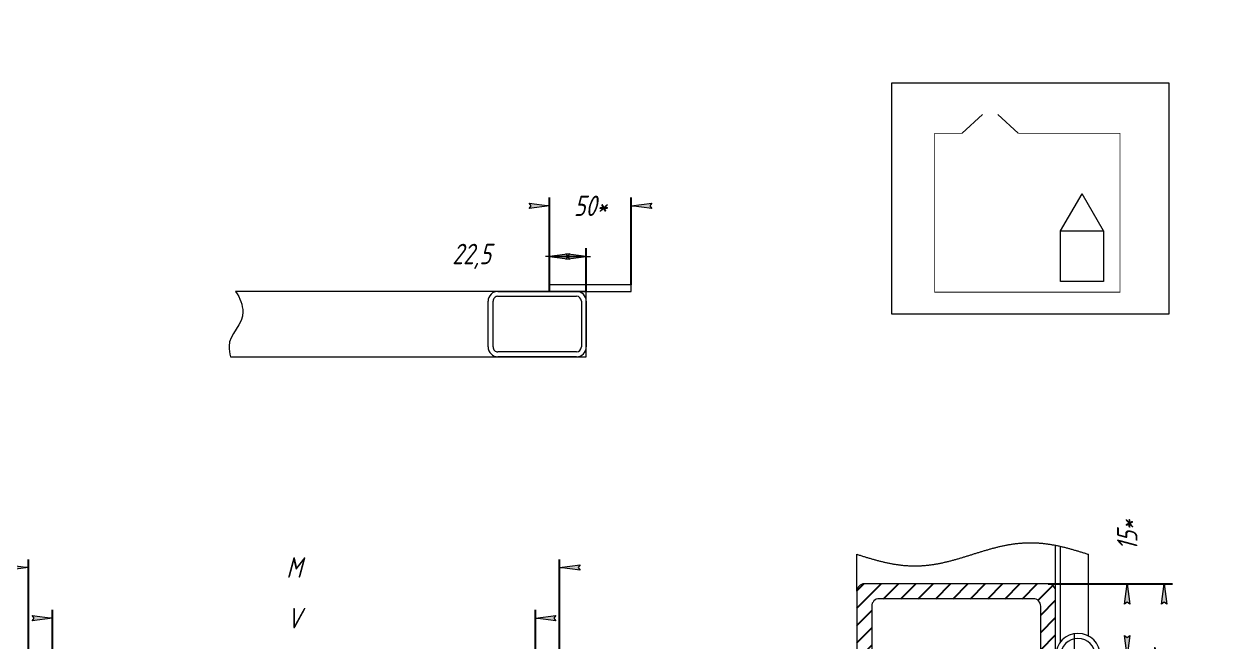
# Model space of a CAD drawing. Header units: millimetres. Extents: x 0 to 594, y 0 to 420.
# Drawn here: x 298.5 to 594, y 269 to 420 of the extents above; entities that cross this region are included whole.
import ezdxf

# ---------------------------------------------------------------- set-up
doc = ezdxf.new("R2010")
doc.units = ezdxf.units.MM
doc.linetypes.add('K5LT_AXLED', pattern=[13.729008674621582, 9.229008674621582, -1.5, 1.5, -1.5])
doc.linetypes.add('K5LT_THIN', pattern=[0])
for name, color, linetype, true_color in [('C', 4, 'Continuous', 0x00ffff), ('CONTOUR', 1, 'Continuous', 0xff0000), ('DIM', 6, 'Continuous', 0xff00ff), ('FOR', 7, 'Continuous', 0xffffff), ('OSI', 2, 'Continuous', 0xffff00), ('R', 1, 'Continuous', 0xff0000), ('WELDING', 7, 'Continuous', 0xffffff)]:
    doc.layers.add(name, color=color, linetype=linetype, true_color=true_color)
doc.layers.add('Системный слой', color=7, linetype='Continuous')
doc.styles.add('KDIMTEXTSTYLE', font='GOST_AU.SHX', dxfattribs={"width": 0.96, "oblique": 15, "height": 5})
doc.dimstyles.new('KDIMSTYLE (0.10)', dxfattribs={"dimtxt": 5, "dimasz": 1, "dimexe": 2, "dimexo": 0, "dimgap": 1, "dimtad": 1, "dimlfac": 10, "dimtxsty": 'KDIMTEXTSTYLE', "dimsah": 1, "dimcen": 0, "dimdle": 1, "dimadec": 0, "dimazin": 0, "dimtfac": 0.667, "dimtmove": 0, "dimatfit": 3, "dimfxl": 1, "dimtvp": 1, "dimtolj": 1, "dimtzin": 0, "dimarcsym": 0})

# ---------------------------------------------------------------- blocks, each defined once
blk = doc.blocks.new('U1')
at = {"layer": 'C', "color": 7, "linetype": 'K5LT_THIN', "lineweight": 18}
for p, q in [((510.5856152704936, 405.6637713159173), (578.3276845585149, 405.6637713159173)), ((510.5856152704936, 349.0987725796833), (510.5856152704936, 405.6637713159173)), ((578.3276845585149, 405.6637713159173), (578.3276845585149, 349.0987725796833)), ((578.3276845585149, 349.0987725796833), (510.5856152704936, 349.0987725796833))]:
    blk.add_line(p, q, dxfattribs=at)
blk = doc.blocks.new('U2')
at = {"layer": 'C', "color": 7, "linetype": 'K5LT_THIN', "lineweight": 18}
for p, q in [((551.8867907225601, 369.4503056746835), (562.3614929886453, 369.4503056746835)), ((551.8867907225601, 357.0703875796834), (551.8867907225601, 369.4503056746835)), ((562.3614929886453, 369.4503056746835), (562.3614929886453, 357.0703875796834)), ((562.3614929886453, 357.0703875796834), (551.8867907225601, 357.0703875796834))]:
    blk.add_line(p, q, dxfattribs=at)
blk = doc.blocks.new('U3')
at = {"layer": 'C', "color": 7, "linetype": 'K5LT_THIN', "lineweight": 18}
for p, q in [((538.4608718798327, 292.5861193651199), (538.6608718798327, 292.6247346556822)), ((538.6608718798327, 292.6247346556822), (538.8608718798328, 292.6622404833805)), ((538.8608718798328, 292.6622404833805), (539.0608718798327, 292.6986183735626)), ((539.0608718798327, 292.6986183735626), (539.2608718798326, 292.7338504071772)), ((539.2608718798326, 292.7338504071772), (539.4608718798327, 292.7679192295999)), ((539.4608718798327, 292.7679192295999), (539.6608718798327, 292.8008080591816)), ((539.6608718798327, 292.8008080591816), (539.8608718798328, 292.8325006955153)), ((539.8608718798328, 292.8325006955153), (540.0608718798327, 292.8629815274157)), ((540.0608718798327, 292.8629815274157), (540.2608718798326, 292.8922355406092)), ((540.2608718798326, 292.8922355406092), (540.4608718798327, 292.9202483251298)), ((540.4608718798327, 292.9202483251298), (540.6608718798327, 292.9470060824165)), ((540.6608718798327, 292.9470060824165), (540.8608718798328, 292.972495632111)), ((540.8608718798328, 292.972495632111), (541.0608718798327, 292.9967044185498)), ((541.0608718798327, 292.9967044185498), (541.2608718798326, 293.0196205169484)), ((541.2608718798326, 293.0196205169484), (541.4608718798327, 293.0412326392762)), ((541.4608718798327, 293.0412326392762), (541.6608718798327, 293.0615301398159)), ((541.6608718798327, 293.0615301398159), (541.8608718798328, 293.0805030204078)), ((541.8608718798328, 293.0805030204078), (542.0608718798326, 293.0981419353745)), ((542.0608718798326, 293.0981419353745), (542.2608718798326, 293.1144381961246)), ((542.2608718798326, 293.1144381961246), (542.4608718798327, 293.1293837754324)), ((542.4608718798327, 293.1293837754324), (542.6608718798325, 293.1429713113918)), ((542.6608718798325, 293.1429713113918), (542.8608718798325, 293.1551941110433)), ((542.8608718798325, 293.1551941110433), (543.0608718798326, 293.1660461536699)), ((543.0608718798326, 293.1660461536699), (543.2608718798326, 293.1755220937634)), ((543.2608718798326, 293.1755220937634), (543.4608718798327, 293.1836172636575)), ((543.4608718798327, 293.1836172636575), (543.6608718798325, 293.1903276758264)), ((543.6608718798325, 293.1903276758264), (543.8608718798325, 293.1956500248498)), ((543.8608718798325, 293.1956500248498), (544.0608718798326, 293.1995816890407)), ((544.0608718798326, 293.1995816890407), (544.2608718798326, 293.2021207317365)), ((544.2608718798326, 293.2021207317365), (544.4608718798327, 293.2032659022535)), ((544.4608718798327, 293.2032659022535), (544.6608718798325, 293.2030166365026)), ((544.6608718798325, 293.2030166365026), (544.8608718798325, 293.2013730572674)), ((544.8608718798325, 293.2013730572674), (545.0608718798326, 293.1983359741436)), ((545.0608718798326, 293.1983359741436), (545.2608718798326, 293.19390688314)), ((545.2608718798326, 293.19390688314), (545.4608718798327, 293.1880879659419)), ((545.4608718798327, 293.1880879659419), (545.6608718798325, 293.1808820888365)), ((545.6608718798325, 293.1808820888365), (545.8608718798325, 293.1722928013007)), ((545.8608718798325, 293.1722928013007), (546.0608718798326, 293.162324334253)), ((546.0608718798326, 293.162324334253), (546.2608718798326, 293.1509815979691)), ((546.2608718798326, 293.1509815979691), (546.4608718798327, 293.1382701796636)), ((546.4608718798327, 293.1382701796636), (546.6608718798325, 293.1241963407374)), ((546.6608718798325, 293.1241963407374), (546.8608718798325, 293.1087670136939)), ((546.8608718798325, 293.1087670136939), (547.0608718798326, 293.0919897987238)), ((547.0608718798326, 293.0919897987238), (547.2608718798326, 293.0738729599617)), ((547.2608718798326, 293.0738729599617), (547.4608718798327, 293.0544254214151)), ((547.4608718798327, 293.0544254214151), (547.6608718798325, 293.0336567625689)), ((547.6608718798325, 293.0336567625689), (547.8608718798325, 293.0115772136661)), ((547.8608718798325, 293.0115772136661), (548.0608718798326, 292.9881976506695)), ((548.0608718798326, 292.9881976506695), (548.2608718798326, 292.9635295899037)), ((548.2608718798326, 292.9635295899037), (548.4608718798327, 292.9375851823826)), ((548.4608718798327, 292.9375851823826), (548.6608718798325, 292.9103772078242)), ((548.6608718798325, 292.9103772078242), (548.8608718798325, 292.8819190683551)), ((548.8608718798325, 292.8819190683551), (549.0608718798326, 292.8522247819095)), ((549.0608718798326, 292.8522247819095), (549.2608718798326, 292.8213089753237)), ((549.2608718798326, 292.8213089753237), (549.4608718798327, 292.7891868771315)), ((549.4608718798327, 292.7891868771315), (549.6608718798325, 292.7558743100628)), ((549.6608718798325, 292.7558743100628), (549.8608718798325, 292.7213876832497)), ((549.8608718798325, 292.7213876832497), (550.0608718798326, 292.6857439841435)), ((550.0608718798326, 292.6857439841435), (550.2608718798324, 292.6489607701473)), ((550.2608718798324, 292.6489607701473), (550.4608718798324, 292.6110561599673)), ((550.4608718798324, 292.6110561599673), (550.6608718798325, 292.5720488246879)), ((502.0608718798326, 290.3723878558333), (502.2608718798326, 290.3095611611406)), ((502.2608718798326, 290.3095611611406), (502.4608718798326, 290.2467654136736)), ((502.4608718798326, 290.2467654136736), (502.6608718798326, 290.1840315454139)), ((502.6608718798326, 290.1840315454139), (502.8608718798326, 290.1213904578625)), ((502.8608718798326, 290.1213904578625), (503.0608718798326, 290.0588730068186)), ((503.0608718798326, 290.0588730068186), (503.2608718798326, 289.9965099871804)), ((503.2608718798326, 289.9965099871804), (503.4608718798326, 289.9343321177761)), ((503.4608718798326, 289.9343321177761), (503.6608718798326, 289.8723700262324)), ((503.6608718798326, 289.8723700262324), (503.8608718798326, 289.810654233888)), ((503.8608718798326, 289.810654233888), (504.0608718798326, 289.7492151407594)), ((504.0608718798326, 289.7492151407594), (504.2608718798326, 289.6880830105662)), ((504.2608718798326, 289.6880830105662), (504.4608718798326, 289.6272879558241)), ((527.8608718798325, 289.5941562225383), (528.0608718798326, 289.6547540309963)), ((528.0608718798326, 289.6547540309963), (528.2608718798326, 289.715705332122)), ((528.2608718798326, 289.715705332122), (528.4608718798327, 289.7769801024725)), ((528.4608718798327, 289.7769801024725), (528.6608718798326, 289.8385481592705)), ((528.6608718798326, 289.8385481592705), (528.8608718798325, 289.9003791752713)), ((528.8608718798325, 289.9003791752713), (529.0608718798326, 289.9624426937013)), ((529.0608718798326, 289.9624426937013), (529.2608718798326, 290.0247081432611)), ((529.2608718798326, 290.0247081432611), (529.4608718798327, 290.0871448531835)), ((529.4608718798327, 290.0871448531835), (529.6608718798326, 290.1497220683419)), ((529.6608718798326, 290.1497220683419), (529.8608718798325, 290.2124089643996)), ((529.8608718798325, 290.2124089643996), (530.0608718798326, 290.2751746629928)), ((530.0608718798326, 290.2751746629928), (530.2608718798326, 290.3379882469417)), ((530.2608718798326, 290.3379882469417), (530.4608718798327, 290.4008187754786)), ((530.4608718798327, 290.4008187754786), (530.6608718798327, 290.4636352994895)), ((530.6608718798327, 290.4636352994895), (530.8608718798325, 290.5264068767584)), ((530.8608718798325, 290.5264068767584), (531.0608718798326, 290.5891025872097)), ((531.0608718798326, 290.5891025872097), (531.2608718798326, 290.6516915481378)), ((531.2608718798326, 290.6516915481378), (531.4608718798327, 290.7141429294204)), ((531.4608718798327, 290.7141429294204), (531.6608718798327, 290.776425968704)), ((531.6608718798327, 290.776425968704), (531.8608718798328, 290.8385099865572)), ((531.8608718798328, 290.8385099865572), (532.0608718798327, 290.9003644015826)), ((532.0608718798327, 290.9003644015826), (532.2608718798326, 290.9619587454811)), ((532.2608718798326, 290.9619587454811), (532.4608718798327, 291.0232626780593)), ((532.4608718798327, 291.0232626780593), (532.6608718798327, 291.084246002175)), ((532.6608718798327, 291.084246002175), (532.8608718798328, 291.1448786786116)), ((532.8608718798328, 291.1448786786116), (533.0608718798327, 291.2051308408747)), ((533.0608718798327, 291.2051308408747), (533.2608718798326, 291.2649728099042)), ((533.2608718798326, 291.2649728099042), (533.4608718798327, 291.3243751086929)), ((533.4608718798327, 291.3243751086929), (533.6608718798327, 291.3833084768071)), ((533.6608718798327, 291.3833084768071), (533.8608718798328, 291.4417438847992)), ((533.8608718798328, 291.4417438847992), (534.0608718798327, 291.499652548507)), ((534.0608718798327, 291.499652548507), (534.2608718798326, 291.5570059432329)), ((534.2608718798326, 291.5570059432329), (534.4608718798327, 291.6137758177939)), ((534.4608718798327, 291.6137758177939), (534.6608718798327, 291.6699342084377)), ((534.6608718798327, 291.6699342084377), (534.8608718798328, 291.7254534526176)), ((534.8608718798328, 291.7254534526176), (535.0608718798327, 291.780306202618)), ((535.0608718798327, 291.780306202618), (535.2608718798326, 291.8344654390255)), ((535.2608718798326, 291.8344654390255), (535.4608718798327, 291.8879044840382)), ((535.4608718798327, 291.8879044840382), (535.6608718798327, 291.940597014607)), ((535.6608718798327, 291.940597014607), (535.8608718798328, 291.9925170754012)), ((535.8608718798328, 291.9925170754012), (536.0608718798327, 292.0436390915938)), ((536.0608718798327, 292.0436390915938), (536.2608718798326, 292.0939378814596)), ((536.2608718798326, 292.0939378814596), (536.4608718798327, 292.1433886687789)), ((536.4608718798327, 292.1433886687789), (536.6608718798327, 292.1919670950413)), ((536.6608718798327, 292.1919670950413), (536.8608718798328, 292.2396492314454)), ((536.8608718798328, 292.2396492314454), (537.0608718798327, 292.2864115906846)), ((537.0608718798327, 292.2864115906846), (537.2608718798326, 292.332231138517)), ((537.2608718798326, 292.332231138517), (537.4608718798327, 292.3770853051114)), ((537.4608718798327, 292.3770853051114), (537.6608718798327, 292.4209519961653)), ((537.6608718798327, 292.4209519961653), (537.8608718798328, 292.4638096037874)), ((537.8608718798328, 292.4638096037874), (538.0608718798327, 292.5056370171414)), ((538.0608718798327, 292.5056370171414), (538.2608718798326, 292.5464136328454)), ((538.2608718798326, 292.5464136328454), (538.4608718798327, 292.5861193651199)), ((550.6608718798325, 292.5720488246879), (550.8608718798325, 292.531957978575)), ((550.8608718798325, 292.531957978575), (551.0608718798326, 292.4908033696107)), ((551.0608718798326, 292.4908033696107), (551.2608718798324, 292.4486052697669)), ((551.2608718798324, 292.4486052697669), (551.4608718798324, 292.4053844650186)), ((551.4608718798324, 292.4053844650186), (551.6608718798325, 292.3611622451059)), ((551.6608718798325, 292.3611622451059), (551.8608718798325, 292.3159603930467)), ((551.8608718798325, 292.3159603930467), (552.0608718798326, 292.2698011744071)), ((552.0608718798326, 292.2698011744071), (552.2608718798324, 292.2227073263334)), ((552.2608718798324, 292.2227073263334), (552.4608718798324, 292.1747020463525)), ((552.4608718798324, 292.1747020463525), (552.6608718798325, 292.1258089809452)), ((552.6608718798325, 292.1258089809452), (552.8608718798325, 292.0760522138986)), ((552.8608718798325, 292.0760522138986), (553.0608718798326, 292.0254562544423)), ((553.0608718798326, 292.0254562544423), (553.2608718798324, 291.9740460251763)), ((553.2608718798324, 291.9740460251763), (553.4608718798324, 291.9218468497942)), ((553.4608718798324, 291.9218468497942), (553.6608718798325, 291.8688844406092)), ((553.6608718798325, 291.8688844406092), (553.8608718798325, 291.815184885889)), ((553.8608718798325, 291.815184885889), (554.0608718798326, 291.7607746370051)), ((554.0608718798326, 291.7607746370051), (554.2608718798324, 291.7056804954032)), ((554.2608718798324, 291.7056804954032), (554.4608718798324, 291.6499295994014)), ((554.4608718798324, 291.6499295994014), (554.6608718798325, 291.5935494108228)), ((554.6608718798325, 291.5935494108228), (554.8608718798325, 291.5365677014674)), ((554.8608718798325, 291.5365677014674), (555.0608718798326, 291.4790125394333)), ((555.0608718798326, 291.4790125394333), (555.2608718798324, 291.42091227529)), ((555.2608718798324, 291.42091227529), (555.4608718798324, 291.3622955281143)), ((555.4608718798324, 291.3622955281143), (555.6608718798325, 291.3031911713921)), ((555.6608718798325, 291.3031911713921), (555.8608718798325, 291.2436283187968)), ((555.8608718798325, 291.2436283187968), (556.0608718798326, 291.1836363098481)), ((556.0608718798326, 291.1836363098481), (556.2608718798324, 291.1232446954596)), ((556.2608718798324, 291.1232446954596), (556.4608718798324, 291.0624832233832)), ((556.4608718798324, 291.0624832233832), (556.6608718798325, 291.0013818235554)), ((556.6608718798325, 291.0013818235554), (556.8608718798323, 290.9399705933546)), ((556.8608718798323, 290.9399705933546), (557.0608718798323, 290.8782797827759)), ((557.0608718798323, 290.8782797827759), (557.2608718798324, 290.8163397795301)), ((557.2608718798324, 290.8163397795301), (557.4608718798324, 290.7541810940757)), ((557.4608718798324, 290.7541810940757), (557.6608718798325, 290.6918343445897)), ((557.6608718798325, 290.6918343445897), (557.8608718798323, 290.6293302418861)), ((557.8608718798323, 290.6293302418861), (558.0608718798323, 290.5666995742877)), ((558.0608718798323, 290.5666995742877), (558.2608718798324, 290.503973192461)), ((558.2608718798324, 290.503973192461), (558.4608718798324, 290.4411819942196)), ((558.4608718798324, 290.4411819942196), (558.6608718798325, 290.3783569093041)), ((558.6608718798325, 290.3783569093041), (558.67987198122, 290.3723878558333)), ((504.4608718798326, 289.6272879558241), (504.6608718798326, 289.5668599230118)), ((504.6608718798326, 289.5668599230118), (504.8608718798326, 289.5068286778202)), ((504.8608718798326, 289.5068286778202), (505.0608718798326, 289.4472237904899)), ((505.0608718798326, 289.4472237904899), (505.2608718798326, 289.3880746212462)), ((505.2608718798326, 289.3880746212462), (505.4608718798326, 289.3294103058361)), ((505.4608718798326, 289.3294103058361), (505.6608718798326, 289.2712597411769)), ((505.6608718798326, 289.2712597411769), (505.8608718798326, 289.2136515711223)), ((505.8608718798326, 289.2136515711223), (506.0608718798326, 289.1566141723528)), ((506.0608718798326, 289.1566141723528), (506.2608718798326, 289.1001756403977)), ((506.2608718798326, 289.1001756403977), (506.4608718798326, 289.0443637757961)), ((506.4608718798326, 289.0443637757961), (506.6608718798326, 288.9892060704029)), ((506.6608718798326, 288.9892060704029), (506.8608718798326, 288.9347296938466)), ((506.8608718798326, 288.9347296938466), (507.0608718798326, 288.8809614801461)), ((507.0608718798326, 288.8809614801461), (507.2608718798326, 288.8279279144929)), ((507.2608718798326, 288.8279279144929), (507.4608718798326, 288.775655120205)), ((507.4608718798326, 288.775655120205), (507.6608718798326, 288.7241688458591)), ((507.6608718798326, 288.7241688458591), (507.8608718798326, 288.673494452607)), ((507.8608718798326, 288.673494452607), (508.0608718798326, 288.6236569016837)), ((508.0608718798326, 288.6236569016837), (508.2608718798326, 288.5746807421114)), ((508.2608718798326, 288.5746807421114), (508.4608718798326, 288.5265900986077)), ((508.4608718798326, 288.5265900986077), (508.6608718798326, 288.4794086597018)), ((508.6608718798326, 288.4794086597018), (508.8608718798326, 288.4331596660664)), ((508.8608718798326, 288.4331596660664), (509.0608718798326, 288.3878658990692)), ((509.0608718798326, 288.3878658990692), (509.2608718798326, 288.3435496695516)), ((509.2608718798326, 288.3435496695516), (509.4608718798326, 288.3002328068391)), ((509.4608718798326, 288.3002328068391), (509.6608718798326, 288.2579366479878)), ((509.6608718798326, 288.2579366479878), (509.8608718798326, 288.2166820272752)), ((509.8608718798326, 288.2166820272752), (510.0608718798326, 288.1764892659364)), ((510.0608718798326, 288.1764892659364), (510.2608718798326, 288.1373781621555)), ((510.2608718798326, 288.1373781621555), (510.4608718798326, 288.0993679813126)), ((510.4608718798326, 288.0993679813126), (510.6608718798326, 288.0624774464942)), ((510.6608718798326, 288.0624774464942), (510.8608718798326, 288.0267247292707)), ((510.8608718798326, 288.0267247292707), (511.0608718798326, 287.9921274407454)), ((511.0608718798326, 287.9921274407454), (511.2608718798326, 287.9587026228795)), ((511.2608718798326, 287.9587026228795), (511.4608718798326, 287.9264667400975)), ((511.4608718798326, 287.9264667400975), (511.6608718798326, 287.8954356711777)), ((511.6608718798326, 287.8954356711777), (511.8608718798326, 287.8656247014297)), ((511.8608718798326, 287.8656247014297), (512.0608718798326, 287.8370485151658)), ((512.0608718798326, 287.8370485151658), (512.2608718798326, 287.8097211884678)), ((512.2608718798326, 287.8097211884678), (512.4608718798327, 287.783656182253)), ((512.4608718798327, 287.783656182253), (512.6608718798326, 287.7588663356437)), ((512.6608718798326, 287.7588663356437), (512.8608718798325, 287.7353638596436)), ((512.8608718798325, 287.7353638596436), (513.0608718798326, 287.7131603311216)), ((513.0608718798326, 287.7131603311216), (513.2608718798326, 287.6922666871104)), ((513.2608718798326, 287.6922666871104), (513.4608718798327, 287.6726932194185)), ((513.4608718798327, 287.6726932194185), (513.6608718798326, 287.6544495695611)), ((513.6608718798326, 287.6544495695611), (513.8608718798325, 287.6375447240103)), ((513.8608718798325, 287.6375447240103), (514.0608718798326, 287.621987009769)), ((514.0608718798326, 287.621987009769), (514.2608718798326, 287.6077840902693)), ((514.2608718798326, 287.6077840902693), (514.4608718798327, 287.5949429615968)), ((514.4608718798327, 287.5949429615968), (514.6608718798326, 287.5834699490455)), ((514.6608718798326, 287.5834699490455), (514.8608718798325, 287.5733707040016)), ((514.8608718798325, 287.5733707040016), (515.0608718798326, 287.5646502011595)), ((515.0608718798326, 287.5646502011595), (515.2608718798326, 287.5573127360718)), ((515.2608718798326, 287.5573127360718), (515.4608718798327, 287.5513619230331)), ((515.4608718798327, 287.5513619230331), (515.6608718798326, 287.5468006932999)), ((515.6608718798326, 287.5468006932999), (515.8608718798325, 287.5436312936467)), ((515.8608718798325, 287.5436312936467), (516.0608718798326, 287.5418552852587)), ((516.0608718798326, 287.5418552852587), (516.2608718798326, 287.541473542964)), ((516.2608718798326, 287.541473542964), (516.4608718798327, 287.5424862548011)), ((516.4608718798327, 287.5424862548011), (516.6608718798326, 287.5448929219278)), ((516.6608718798326, 287.5448929219278), (516.8608718798325, 287.548692358866)), ((516.8608718798325, 287.548692358866), (517.0608718798326, 287.5538826940859)), ((517.0608718798326, 287.5538826940859), (517.2608718798326, 287.5604613709278)), ((517.2608718798326, 287.5604613709278), (517.4608718798327, 287.5684251488615)), ((517.4608718798327, 287.5684251488615), (517.6608718798326, 287.5777701050828)), ((517.6608718798326, 287.5777701050828), (517.8608718798325, 287.5884916364453)), ((517.8608718798325, 287.5884916364453), (518.0608718798326, 287.600584461728)), ((518.0608718798326, 287.600584461728), (518.2608718798326, 287.6140426242372)), ((518.2608718798326, 287.6140426242372), (518.4608718798327, 287.6288594947398)), ((518.4608718798327, 287.6288594947398), (518.6608718798326, 287.6450277747295)), ((518.6608718798326, 287.6450277747295), (518.8608718798325, 287.6625395000214)), ((518.8608718798325, 287.6625395000214), (519.0608718798326, 287.6813860446752)), ((519.0608718798326, 287.6813860446752), (519.2608718798326, 287.7015581252443)), ((519.2608718798326, 287.7015581252443), (519.4608718798327, 287.7230458053484)), ((519.4608718798327, 287.7230458053484), (519.6608718798326, 287.7458385005683)), ((519.6608718798326, 287.7458385005683), (519.8608718798325, 287.7699249836589)), ((519.8608718798325, 287.7699249836589), (520.0608718798326, 287.7952933900805)), ((520.0608718798326, 287.7952933900805), (520.2608718798326, 287.8219312238422)), ((520.2608718798326, 287.8219312238422), (520.4608718798327, 287.8498253636576)), ((520.4608718798327, 287.8498253636576), (520.6608718798326, 287.8789620694083)), ((520.6608718798326, 287.8789620694083), (520.8608718798325, 287.9093269889112)), ((520.8608718798325, 287.9093269889112), (521.0608718798326, 287.9409051649891)), ((521.0608718798326, 287.9409051649891), (521.2608718798326, 287.9736810428378)), ((521.2608718798326, 287.9736810428378), (521.4608718798327, 288.0076384776877)), ((521.4608718798327, 288.0076384776877), (521.6608718798326, 288.0427607427577)), ((521.6608718798326, 288.0427607427577), (521.8608718798325, 288.0790305374929)), ((521.8608718798325, 288.0790305374929), (522.0608718798326, 288.1164299960877)), ((522.0608718798326, 288.1164299960877), (522.2608718798326, 288.1549406962855)), ((522.2608718798326, 288.1549406962855), (522.4608718798327, 288.1945436684535)), ((522.4608718798327, 288.1945436684535), (522.6608718798326, 288.2352194049269)), ((522.6608718798326, 288.2352194049269), (522.8608718798325, 288.2769478696172)), ((522.8608718798325, 288.2769478696172), (523.0608718798326, 288.3197085078826)), ((523.0608718798326, 288.3197085078826), (523.2608718798326, 288.3634802566523)), ((523.2608718798326, 288.3634802566523), (523.4608718798327, 288.4082415548018)), ((523.4608718798327, 288.4082415548018), (523.6608718798326, 288.4539703537735)), ((523.6608718798326, 288.4539703537735), (523.8608718798325, 288.5006441284375)), ((523.8608718798325, 288.5006441284375), (524.0608718798326, 288.548239888187)), ((524.0608718798326, 288.548239888187), (524.2608718798326, 288.596734188263)), ((524.2608718798326, 288.596734188263), (524.4608718798327, 288.6461031413027)), ((524.4608718798327, 288.6461031413027), (524.6608718798326, 288.696322429106)), ((524.6608718798326, 288.696322429106), (524.8608718798325, 288.7473673146143)), ((524.8608718798325, 288.7473673146143), (525.0608718798326, 288.7992126540955)), ((525.0608718798326, 288.7992126540955), (525.2608718798326, 288.8518329095288)), ((525.2608718798326, 288.8518329095288), (525.4608718798327, 288.9052021611851)), ((525.4608718798327, 288.9052021611851), (525.6608718798326, 288.9592941203939)), ((525.6608718798326, 288.9592941203939), (525.8608718798325, 289.0140821424928)), ((525.8608718798325, 289.0140821424928), (526.0608718798326, 289.0695392399522)), ((526.0608718798326, 289.0695392399522), (526.2608718798326, 289.1256380956689)), ((526.2608718798326, 289.1256380956689), (526.4608718798327, 289.1823510764218)), ((526.4608718798327, 289.1823510764218), (526.6608718798326, 289.2396502464833)), ((526.6608718798326, 289.2396502464833), (526.8608718798325, 289.2975073813807)), ((526.8608718798325, 289.2975073813807), (527.0608718798326, 289.3558939817982)), ((527.0608718798326, 289.3558939817982), (527.2608718798326, 289.4147812876155)), ((527.2608718798326, 289.4147812876155), (527.4608718798327, 289.4741402920744)), ((527.4608718798327, 289.4741402920744), (527.6608718798326, 289.533941756067)), ((527.6608718798326, 289.533941756067), (527.8608718798325, 289.5941562225383))]:
    blk.add_line(p, q, dxfattribs=at)
blk = doc.blocks.new('U9')
at = {"layer": 'OSI', "color": 30, "linetype": 'K5LT_AXLED', "lineweight": 18, "true_color": 0xff8000}
for q in [(555.2778719305263, 270.9516636732849), (549.8758718798324, 265.5496636225912), (555.2778719305263, 260.1476635718974), (560.67987198122, 265.5496636225912)]:
    blk.add_line((555.2778719305263, 265.5496636225912), q, dxfattribs=at)
blk = doc.blocks.new('U19')
at = {"layer": 'FOR'}
h = blk.add_hatch(dxfattribs=at)
h.set_pattern_fill('Металл', angle=45, style=0, pattern_type=0)
h.set_pattern_definition([(45, (0, 0), (-2.121320343559642, 2.121320343559643), [])])
h.paths.add_polyline_path([(503.8833718798317, 210.2534742580856), (548.838371879832, 210.2534742580855), (549.3709787146665, 210.3330353006095), (549.8570837607112, 210.564771970582), (550.2542452904054, 210.9284513889314), (550.5277872155702, 211.3923207834565), (550.6538266492485, 211.9158798165732), (550.6608718798311, 212.0759742580855), (550.660871879832, 281.3309742580856), (550.5813108373079, 281.8635810929201), (550.3495741673355, 282.3496861389647), (549.9858947489861, 282.7468476686589), (549.522025354461, 283.0203895938238), (548.9984663213443, 283.146429027502), (548.838371879832, 283.1534742580856), (503.8833718798317, 283.1534742580856), (503.3507650449971, 283.0739132155616), (502.8646599989526, 282.842176545589), (502.4674984692584, 282.4784971272396), (502.1939565440934, 282.0146277327145), (502.0679171104152, 281.4910686995978), (502.0608718798312, 281.3309742580856), (502.0608718798317, 212.0759742580855), (502.1404329223557, 211.5433674232509), (502.3721695923283, 211.0572623772063), (502.7358490106777, 210.6601008475121), (503.1997184052028, 210.3865589223471), (503.7232774383195, 210.260519488669)])
h.paths.add_polyline_path([(545.1933718798309, 213.8984742580855), (507.5283718798314, 213.8984742580855), (506.9957650449969, 213.9780353006095), (506.5096599989523, 214.2097719705821), (506.1124984692581, 214.5734513889315), (505.8389565440931, 215.0373207834566), (505.7129171104149, 215.5608798165733), (505.7058718798309, 215.7209742580855), (505.7058718798314, 277.6859742580855), (505.7854329223555, 278.2185810929201), (506.017169592328, 278.7046861389646), (506.3808490106774, 279.1018476686588), (506.8447184052025, 279.3753895938238), (507.3682774383192, 279.5014290275019), (507.5283718798314, 279.5084742580855), (545.1933718798309, 279.5084742580855), (545.7259787146654, 279.4289132155615), (546.2120837607099, 279.1971765455889), (546.609245290404, 278.8334971272395), (546.8827872155691, 278.3696277327144), (547.0088266492473, 277.8460686995977), (547.0158718798314, 277.6859742580855), (547.0158718798309, 215.7209742580855), (546.9363108373068, 215.188367423251), (546.7045741673342, 214.7022623772064), (546.3408947489847, 214.3051008475122), (545.8770253544599, 214.0315589223472), (545.3534663213431, 213.9055194886691)])
at = {"layer": 'R', "color": 7, "linetype": 'K5LT_THIN', "lineweight": 18}
for p, q in [((502.0608718798312, 281.3309742580856), (502.0608718798312, 212.0759742580855)), ((548.838371879832, 283.1534742580856), (503.8833718798317, 283.1534742580856)), ((550.6608718798311, 212.0759742580855), (550.6608718798311, 281.3309742580856)), ((545.1933718798309, 279.5084742580855), (507.5283718798314, 279.5084742580855)), ((505.7058718798309, 277.6859742580855), (505.7058718798309, 215.7209742580855)), ((547.0158718798314, 215.7209742580855), (547.0158718798314, 277.6859742580855)), ((507.5283718798314, 213.8984742580855), (545.1933718798309, 213.8984742580855)), ((503.8833718798317, 210.2534742580856), (548.838371879832, 210.2534742580856))]:
    blk.add_line(p, q, dxfattribs=at)
for centre, start, end in [((503.8833718798317, 281.3309742580856), 90, 180), ((548.838371879832, 281.3309742580856), 0, 90), ((507.5283718798314, 277.6859742580855), 90, 180), ((545.1933718798309, 277.6859742580855), 0, 90), ((507.5283718798314, 215.7209742580855), 180, 270), ((545.1933718798309, 215.7209742580855), 270, 0), ((503.8833718798317, 212.0759742580855), 180, 270), ((548.838371879832, 212.0759742580855), 270, 0)]:
    blk.add_arc(centre, 1.8225, start, end, dxfattribs=at)
blk = doc.blocks.new('U20')
at = {"layer": 'R', "color": 7, "linetype": 'K5LT_THIN', "lineweight": 18}
for p, q in [((550.6608718798311, 236.997163622591), (550.6608718798311, 265.5496636225911)), ((551.875871879832, 265.5496636225911), (551.875871879832, 254.0305636740255)), ((560.3808718798309, 261.904663622591), (560.3808718798309, 265.5496636225911)), ((561.5958718798317, 261.904663622591), (561.5958718798317, 265.5496636225911)), ((553.0908718798314, 254.007163622591), (550.6608718798311, 254.007163622591)), ((551.875871879832, 254.0305636740255), (551.875871879832, 236.997163622591)), ((553.0908718798314, 236.997163622591), (553.0908718798314, 254.0305636740255)), ((550.6608718798311, 250.3621636225911), (553.0908718798314, 250.3621636225911)), ((553.0908718798314, 236.997163622591), (550.6608718798311, 236.997163622591))]:
    blk.add_line(p, q, dxfattribs=at)
for centre, radius, start, end in [((556.1283718798313, 265.5496636225911), 5.467500000000001, 0, 180), ((556.1283718798313, 265.5496636225911), 4.2525, 0, 180), ((556.1283718798313, 261.904663622591), 5.467500000000001, 265.5882742142323, 0), ((556.1283718798313, 261.904663622591), 4.2525, 265.5882742142384, 0), ((555.5208718798317, 254.0305636740255), 3.645, 85.58827421421985, 180), ((555.5208718798317, 254.0305636740255), 2.43, 85.58827421422451, 180)]:
    blk.add_arc(centre, radius, start, end, dxfattribs=at)
blk = doc.blocks.new('KDIMARROW_01')
at = {"layer": 'FOR'}
blk.add_hatch(color=0, dxfattribs=at).paths.add_polyline_path([(0, 0), (-5, 0.658262491226197), (-4.5, 5.51091059616309e-16), (-5, -0.6582624912261956)])
at = {"layer": 'R', "color": 0, "linetype": 'K5LT_THIN', "lineweight": 18}
for p, q in [((-4.5, 5.51091059616309e-16), (-5, 0.658262491226197)), ((-5, 0.658262491226197), (0, 0)), ((0, 0), (-5, -0.6582624912261956)), ((-5, -0.6582624912261956), (-4.5, 5.51091059616309e-16)), ((0, 0), (-1, 0))]:
    blk.add_line(p, q, dxfattribs=at)
blk = doc.blocks.new('KDIMARROW_02')
at = {"layer": 'FOR'}
blk.add_hatch(color=0, dxfattribs=at).paths.add_polyline_path([(4.5, -5.51091059616309e-16), (5, 0.6582624912261956), (0, 0), (5, -0.658262491226197)])
at = {"layer": 'R', "color": 0, "linetype": 'K5LT_THIN', "lineweight": 18}
for p, q in [((0, 0), (-1, 0)), ((5, 0.6582624912261956), (0, 0)), ((0, 0), (5, -0.658262491226197)), ((0, 0), (7, -8.572527594031472e-16)), ((4.5, -5.51091059616309e-16), (5, 0.6582624912261956)), ((5, -0.658262491226197), (4.5, -5.51091059616309e-16))]:
    blk.add_line(p, q, dxfattribs=at)

msp = doc.modelspace()

# ---------------------------------------------------------------- linework, layer by layer
at = {"layer": 'CONTOUR', "color": 7, "linetype": 'K5LT_THIN', "const_width": 0.18}
msp.add_lwpolyline([(541.5326329370737, 393.3292805020069), (566.4066242483004, 393.3292805020068), (566.4066242483004, 354.4703140029631), (521.0660406898826, 354.4703140029631), (521.0660406898826, 393.3292805020068), (527.8473358641987, 393.3292805020068)], dxfattribs=at)
at = {"layer": 'R', "color": 7, "linetype": 'K5LT_THIN', "lineweight": 18}
for p, q in [((527.8473358641987, 393.3292805020071), (532.8263004326611, 397.8772903778309)), ((541.5326329370757, 393.3292805020071), (536.5536683686133, 397.8772903778309)), ((551.8867907225601, 369.4503056746835), (557.1241418556028, 378.5227350030418)), ((562.3614929886446, 369.4503056746835), (557.1241418556028, 378.5227350030418)), ((435.9048647217379, 354.6710192763269), (350.1387756540425, 354.6710192763269)), ((414.3048647217379, 354.6710192763277), (433.5048647217379, 354.6710192763277)), ((426.904864721735, 356.2710192763273), (426.904864721735, 354.6710192763269)), ((446.904864721735, 356.2710192763273), (426.904864721735, 356.2710192763273)), ((426.904864721735, 354.6710192763269), (446.904864721735, 354.6710192763269)), ((435.9048647217379, 338.6710192763269), (435.9048647217379, 354.6710192763269)), ((446.904864721735, 354.6710192763269), (446.904864721735, 356.2710192763273)), ((411.904864721738, 341.0710192763277), (411.904864721738, 352.2710192763277)), ((413.104864721738, 341.071019276327), (413.104864721738, 352.271019276327)), ((414.3048647217379, 353.4710192763266), (433.5048647217379, 353.471019276327)), ((434.7048647217379, 352.271019276327), (434.7048647217379, 341.071019276327)), ((435.9048647217379, 352.2710192763277), (435.9048647217379, 341.0710192763277)), ((348.9190199903883, 338.6710192763269), (435.9048647217364, 338.6710192763269)), ((433.5048647217379, 339.8710192763269), (414.3048647217379, 339.8710192763269)), ((433.5048647217379, 338.6710192763277), (414.3048647217379, 338.6710192763277)), ((502.0608718798326, 281.3309742580853), (502.0608718798326, 290.3723878558333)), ((550.6608718798325, 281.3309742580853), (550.6608718798325, 292.5720488246879)), ((551.8758718798326, 268.9862025791575), (551.8758718798326, 292.3125313804798)), ((558.67987198122, 270.3853025134325), (558.67987198122, 290.3723878558333))]:
    msp.add_line(p, q, dxfattribs=at)
for centre, radius, start, end in [((414.3048647217379, 352.271019276328), 2.4, 90, 180.0000000000086), ((433.5048647217379, 352.271019276328), 2.399999999999636, 0, 90), ((414.3048647217379, 352.2710192763273), 1.2, 90, 180.0000000000086), ((433.5048647217379, 352.2710192763273), 1.199999999999818, 0, 90), ((414.3048647217379, 341.0710192763273), 2.399999999999636, 179.9999999999913, 270), ((414.3048647217379, 341.071019276327), 1.199999999999818, 179.9999999999913, 270), ((433.5048647217379, 341.0710192763273), 2.4, 270, 0), ((433.5048647217379, 341.071019276327), 1.199999999999818, 270, 0)]:
    msp.add_arc(centre, radius, start, end, dxfattribs=at)
at = {"layer": 'WELDING', "color": 7, "linetype": 'K5LT_THIN', "lineweight": 18}
msp.add_open_spline([(350.1387756540425, 354.6710192763269), (351.385632964688, 352.9778314213258), (351.8252288969554, 351.3416990037554), (351.9592805434658, 349.6304511044318), (352.1745377520637, 346.8825665717454), (348.5120497055954, 344.0185900485421), (348.5455342202185, 341.2525148663373), (348.5559822354422, 340.3894294688446), (348.6804774909785, 339.5289309431094), (348.919019986828, 338.6710192891316)], degree=3, knots=[0, 0, 0, 0, 1, 1, 1, 2, 2, 2, 3, 3, 3, 3], dxfattribs=at)

# ---------------------------------------------------------------- block references
at = {"layer": 'C'}
for name in ['U1', 'U2', 'U3']:
    msp.add_blockref(name, (0, 0), dxfattribs=at)
at = {"layer": 'OSI'}
msp.add_blockref('U9', (0, 0), dxfattribs=at)
at = {"layer": 'Системный слой'}
for name in ['U19', 'U20']:
    msp.add_blockref(name, (0, 0), dxfattribs=at)

# ---------------------------------------------------------------- dimensions: what is measured, and where the dimension line sits
at = {"layer": 'DIM', "color": 7}
for base, p1, p2, location, text, override in [((426.904864721735, 375.5863015283476), (446.904864721735, 356.2710192763273), (426.904864721735, 356.2710192763273), (436.904864721735, 375.5863015283476), '\\H5.0;\\W0.965;\\Q15;\\H5.0;\\W0.965;\\Q15;\\Q15;50\\H5.0;\\W0.965;\\Q15;\\Q15;*', {"dimexo": 0, "dimblk1": 'KDIMARROW_01', "dimblk2": 'KDIMARROW_01', "dimse1": 0, "dimse2": 0, "dimclrt": 7, "dimtolj": 1}), ((426.904864721735, 363.223602487501), (435.904864721735, 354.6710192763269), (426.904864721735, 354.6710192763269), (407.8584073929386, 363.223602487501), '\\H5.0;\\W0.965;\\Q15;\\H5.0;\\W0.965;\\Q15;\\Q15;22,5', {"dimexo": 0, "dimtoh": 1, "dimblk1": 'KDIMARROW_02', "dimblk2": 'KDIMARROW_02', "dimse1": 0, "dimse2": 0, "dimclrt": 7, "dimtmove": 1, "dimtolj": 1}), ((299.5011064641866, 287.1389925031723), (429.3821925855987, 262.365604170815), (299.5011064641866, 262.365604170815), (364.4416495248926, 287.1389925031723), '\\H5.0;\\W0.965;\\Q15;\\H5.0;\\W0.965;\\Q15;\\Q15;М', {"dimexo": 0, "dimblk1": 'KDIMARROW_01', "dimblk2": 'KDIMARROW_01', "dimse1": 0, "dimse2": 0, "dimclrt": 7, "dimtolj": 1}), ((305.4060064641869, 274.7609214065054), (423.4772925855986, 262.365604170815), (305.4060064641869, 262.365604170815), (364.4416495248927, 274.7609214065054), '\\H5.0;\\W0.965;\\Q15;\\H5.0;\\W0.965;\\Q15;\\Q15;V', {"dimexo": 0, "dimblk1": 'KDIMARROW_01', "dimblk2": 'KDIMARROW_01', "dimse1": 0, "dimse2": 0, "dimclrt": 7, "dimtolj": 1})]:
    msp.add_linear_dim(base=base, p1=p1, p2=p2, location=location, text=text, dimstyle='KDIMSTYLE (0.10)', override=override, dxfattribs=at).render()
for base, p1, location, text in [((568.1800943061357, 283.1534742580852), (555.2778719305261, 265.5496636225909), (568.1800943061357, 295.0274369803473), '\\H5.0;\\W0.965;\\Q15;\\H5.0;\\W0.965;\\Q15;\\Q15;15\\H5.0;\\W0.965;\\Q15;\\Q15;*'), ((577.2305591100401, 283.1534742580852), (559.7733886718897, 244.8946716628698), (577.2305591100401, 264.0240729604774), '\\H5.0;\\W0.965;\\Q15;\\H5.0;\\W0.965;\\Q15;\\Q15;25')]:
    msp.add_linear_dim(base=base, p1=p1, p2=(548.838371879833, 283.1534742580852), angle=90, location=location, text=text, dimstyle='KDIMSTYLE (0.10)', override={"dimexo": 0, "dimblk1": 'KDIMARROW_01', "dimblk2": 'KDIMARROW_01', "dimse1": 0, "dimse2": 0, "dimclrt": 7, "dimtolj": 1}, dxfattribs=at).render()

doc.saveas('drawing.dxf')
